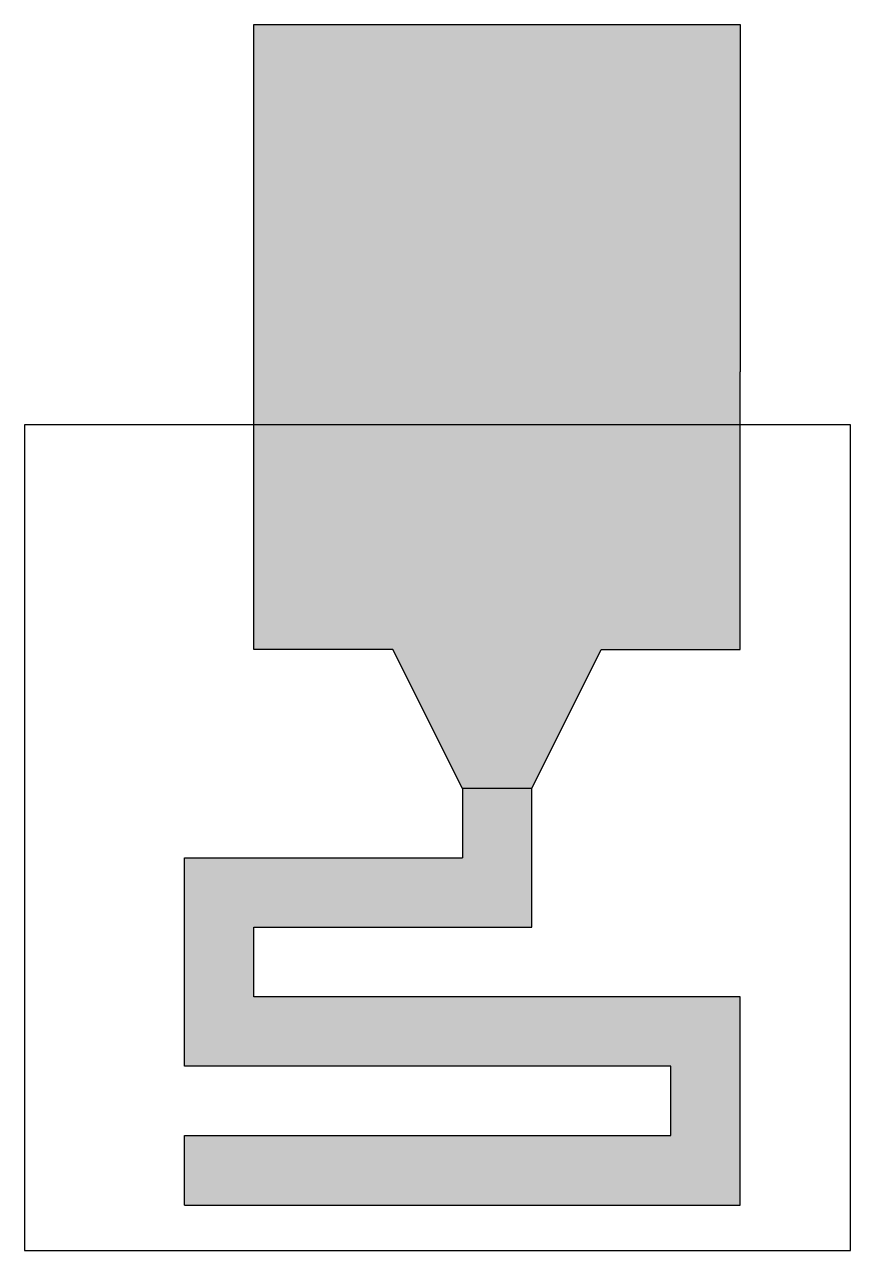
# Model space of a CAD drawing. Header units: millimetres. Extents: x 137 to 256, y 68 to 245.
import ezdxf

# ---------------------------------------------------------------- set-up
doc = ezdxf.new("R2010")
doc.units = ezdxf.units.MM
doc.layers.get('0').update_dxf_attribs({"color": 2, "true_color": 0xffff00})

msp = doc.modelspace()

# ---------------------------------------------------------------- hatches: boundary and pattern name
h = msp.add_hatch(color=256)
h.dxf.hatch_style = 1
h.paths.add_polyline_path([(240.01, 194.59), (240.01, 244.59), (170.01, 244.59), (170.01, 194.59), (170.01, 154.59), (190.01, 154.59), (200.01, 134.59), (210.01, 134.59), (220.01, 154.59), (240.01, 154.59)])
h.paths.add_polyline_path([(210.01, 134.59), (200.01, 134.59), (200.01, 124.59), (160.01, 124.59), (160.01, 104.59), (160.01, 94.59), (230.01, 94.59), (230.01, 84.59), (160.01, 84.59), (160.01, 74.59), (240.01, 74.59), (240.01, 104.59), (170.01, 104.59), (170.01, 114.59), (210.01, 114.59)])

# ---------------------------------------------------------------- linework, layer by layer
for p, q in [((170.01, 194.59), (170.01, 244.59)), ((170.01, 244.59), (240.01, 244.59)), ((240.01, 244.59), (240.01, 194.59)), ((170.01, 154.59), (170.01, 194.59)), ((240.01, 154.59), (240.01, 194.59)), ((190.01, 154.59), (170.01, 154.59)), ((200.01, 134.59), (190.01, 154.59)), ((210.01, 134.59), (220.01, 154.59)), ((220.01, 154.59), (240.01, 154.59)), ((210.01, 134.59), (200.01, 134.59)), ((200.01, 134.59), (200.01, 124.59)), ((210.01, 114.59), (210.01, 134.59)), ((160.01, 104.59), (160.01, 124.59)), ((160.01, 124.59), (200.01, 124.59)), ((170.01, 104.59), (170.01, 114.59)), ((170.01, 114.59), (210.01, 114.59)), ((160.01, 94.59), (160.01, 104.59)), ((240.01, 104.59), (170.01, 104.59)), ((240.01, 74.59), (240.01, 104.59)), ((230.01, 94.59), (160.01, 94.59)), ((230.01, 84.59), (230.01, 94.59)), ((160.01, 74.59), (160.01, 84.59)), ((160.01, 84.59), (230.01, 84.59)), ((160.01, 74.59), (240.01, 74.59))]:
    msp.add_line(p, q)
msp.add_lwpolyline([(136.98, 68.06), (255.89, 68.06), (255.89, 186.96), (136.98, 186.96)], close=True)

doc.saveas('drawing.dxf')
